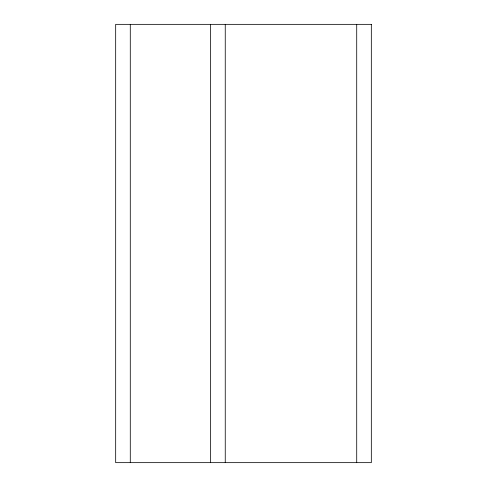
<?xml version="1.0" encoding="UTF-8"?>
<svg xmlns="http://www.w3.org/2000/svg" width="487" height="487" viewBox="0 0 487 487"><rect width="100%" height="100%" fill="white"/><g stroke="black" fill="none" stroke-linecap="round" stroke-linejoin="round"><path stroke-width="0.73" d="M356.715 24.35L356.715 462.65M225.25 24.35L225.25 462.65M210.64 24.35L210.64 462.65M130.285 24.35L130.285 462.65M371.325 24.35L115.675 24.35L115.675 462.65L371.325 462.65L371.325 24.35"/></g></svg>
